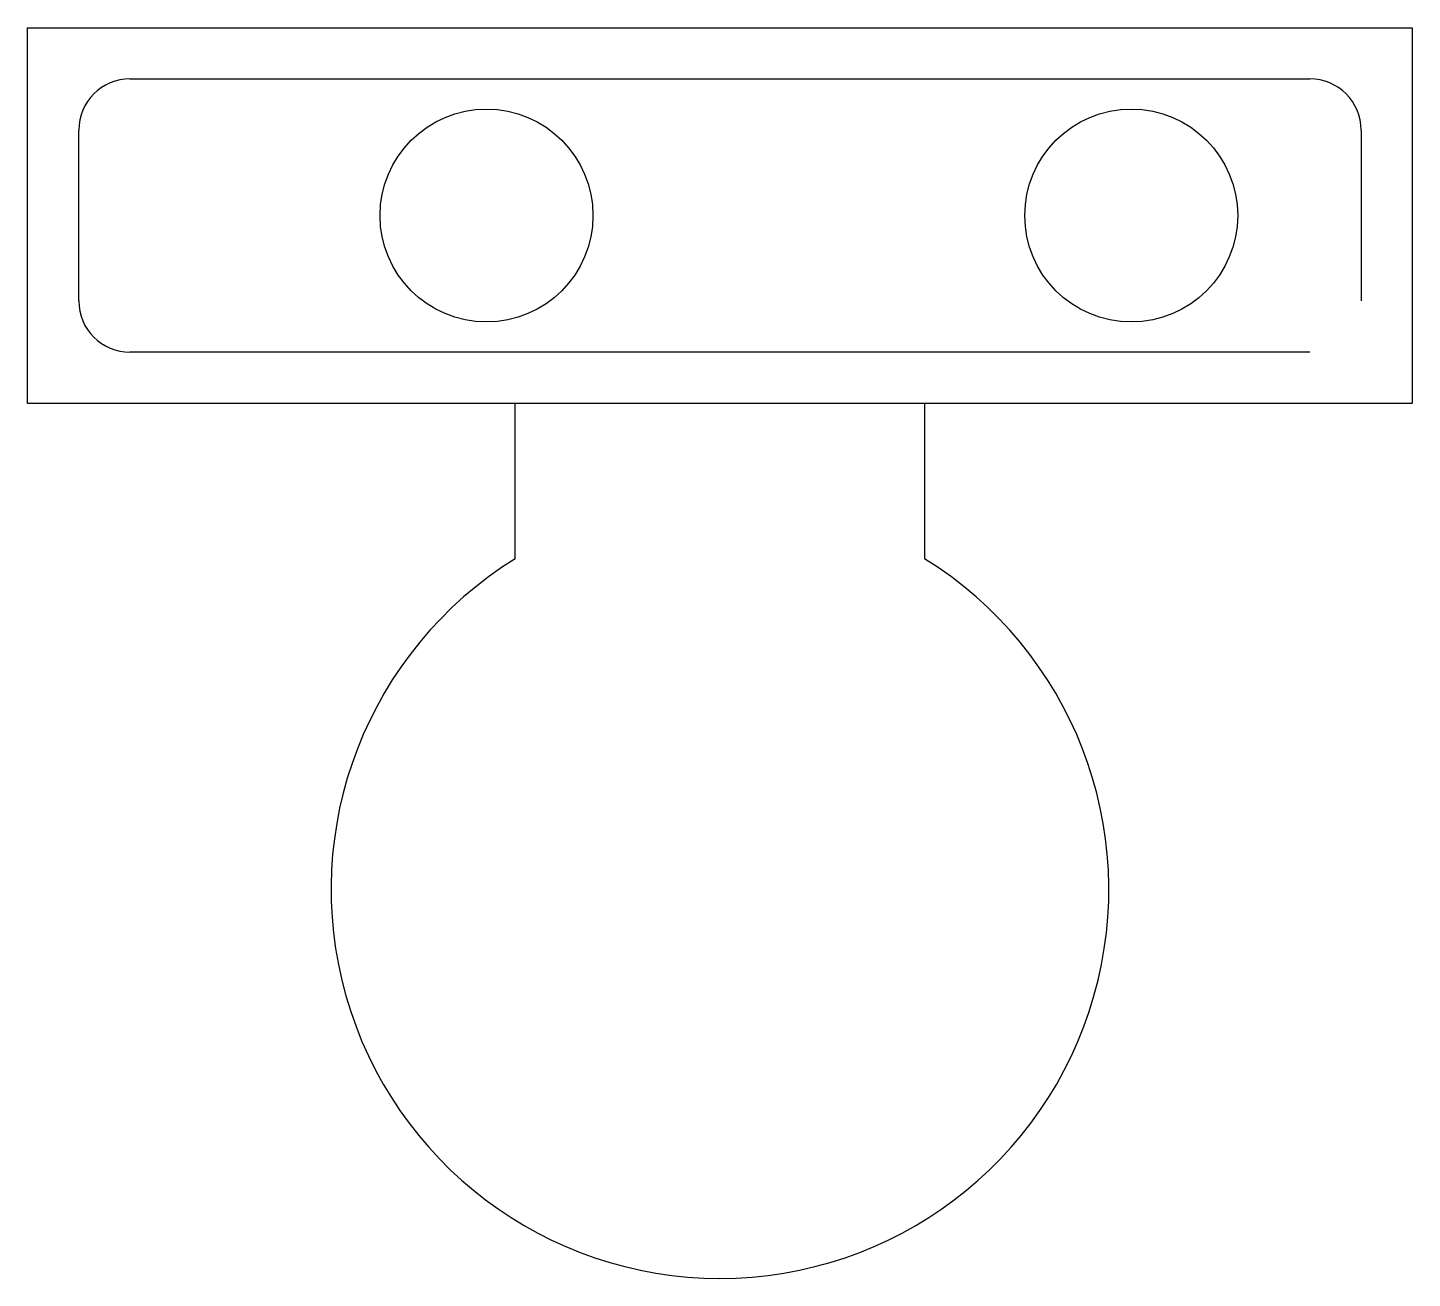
# Model space of a CAD drawing. Header units: millimetres. Extents: x 1917 to 2053, y 1973 to 2095.
import ezdxf

# ---------------------------------------------------------------- set-up
doc = ezdxf.new("R2010")
doc.units = ezdxf.units.MM

msp = doc.modelspace()

# ---------------------------------------------------------------- linework, layer by layer
for p, q in [((1964.91, 2043.34), (1964.91, 2058.52)), ((2004.91, 2058.52), (2004.91, 2043.34))]:
    msp.add_line(p, q)
msp.add_lwpolyline([(1917.26, 2095.22), (2052.56, 2095.22), (2052.56, 2058.52), (1917.26, 2058.52)], close=True)
for points in [[(1927.26, 2090.22), (2042.56, 2090.22)], [(1922.26, 2068.52), (1922.26, 2085.22)], [(2047.56, 2085.22), (2047.56, 2068.52)], [(2042.56, 2063.52), (1927.26, 2063.52)]]:
    msp.add_lwpolyline(points)
for centre in [(1962.1, 2076.87), (2025.1, 2076.87)]:
    msp.add_circle(centre, 10.4)
for centre, radius, start, end in [((1927.26, 2085.22), 5, 90, 180), ((2042.56, 2085.22), 5, 0, 90), ((1927.26, 2068.52), 5, 180, 270), ((1984.91, 2011.02), 38, 121.7569, 58.2431)]:
    msp.add_arc(centre, radius, start, end)

doc.saveas('drawing.dxf')
